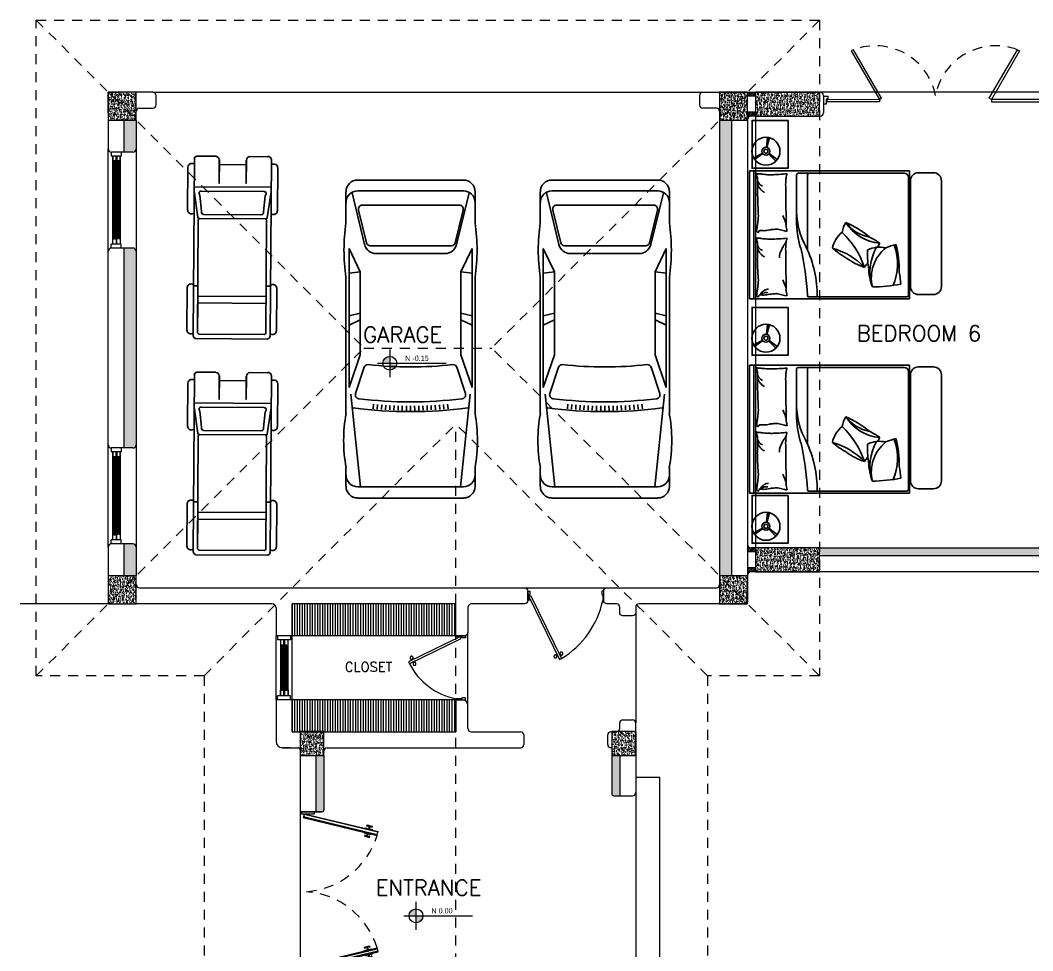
# Model space of a CAD drawing. Header units: metres. Extents: x -232 to 581, y 30 to 789.
# Drawn here: x 89.87 to 102.53, y 459.65 to 471.29 of the extents above; entities that cross this region are included whole.
import ezdxf

# ---------------------------------------------------------------- set-up
doc = ezdxf.new("R2010")
doc.units = ezdxf.units.M
doc.linetypes.add('HIDDEN2', pattern=[0.1875, 0.125, -0.0625])
for name, color, linetype, lineweight in [('02_mobiliario', 250, 'Continuous', 5), ('A-DOOR', 35, 'Continuous', 5), ('A-WALL', 250, 'Continuous', 20), ('baños', 140, 'Continuous', 0), ('closets', 253, 'Continuous', 0), ('Columnas', 7, 'Continuous', 18), ('piscina', 131, 'Continuous', 0), ('PLF 01', 252, 'Continuous', 9), ('textos', 7, 'Continuous', 0)]:
    doc.layers.add(name, color=color, linetype=linetype, lineweight=lineweight)
doc.layers.add('HATCH', color=8, linetype='Continuous')
doc.layers.add('MOBILIARIOS', color=252, linetype='Continuous')
doc.layers.add('PISO', color=7, linetype='Continuous', lineweight=5, true_color=0xe6e6e6)
doc.layers.add('Techos 1', color=7, linetype='HIDDEN2', lineweight=9, true_color=0x42391a)
doc.layers.add('RELLENO SECCION', color=8, linetype='Continuous', lineweight=0, transparency=0.4)
doc.styles.add('ESC100-2mm', font='arial.ttf', dxfattribs={"height": 0.15})
doc.styles.get("Standard").update_dxf_attribs({"font": 'arial.ttf'})
pattern_1 = [(45, (109.595052, -7.243447), (-0.0112253202, 0.0112253202), [])]
pattern_2 = [(50, (109.59505, -7.243447), (0.058299094, -0.005100507), [0.006096, -0.067056]), (355, (109.59505, -7.24345), (-0.011277895, 0.06113819), [0.0048768, -0.053644987]), (100.451445, (109.59991, -7.24387), (0.0470212, 0.05603768), [0.005180803, -0.056988878]), (46.1842, (109.59505, -7.22719), (0.086745293, -0.013453545), [0.009144, -0.100584]), (96.63556, (109.60228, -7.22831), (0.075969323, 0.07917636), [0.00777121, -0.085483395]), (351.18415, (109.59505, -7.22719), (0.07596932, 0.07917636), [0.00731519, -0.080467114]), (21, (109.60318, -7.231255), (0.048516605, -0.032724863), [0.006096, -0.067056]), (326, (109.60318, -7.231255), (0.01977665, 0.05894015), [0.0048768, -0.0536448]), (71.451445, (109.607223, -7.23398), (0.068293254, 0.026215286), [0.005180803, -0.05698878]), (37.5, (109.595052, -7.243447), (0.000988353, 0.0270576124), [0, -0.05299456, 0, -0.0544576, 0, -0.053848]), (7.5, (109.595052, -7.243447), (0.021382292, 0.032057784), [0, -0.03104896, 0, -0.05177536, 0, -0.0205232]), (327.5, (109.576927, -7.243447), (0.0433889905, -0.001833198), [0, -0.02032, 0, -0.0633984, 0, -0.0841248]), (317.5, (109.5688, -7.243447), (0.047401338, 0.008136477), [0, -0.026416, 0, -0.04210304, 0, -0.0597408])]

# ---------------------------------------------------------------- blocks, each defined once
blk = doc.blocks.new('A$C3415d36c')
at = {"layer": 'A-DOOR'}
for p, q in [((0.854, 1.82), (0.846, 1.79)), ((0.865, 1.818), (0.858, 1.787)), ((0.824, 1.696), (0.831, 1.726)), ((0.835, 1.693), (0.843, 1.723)), ((0.824, 0.304), (0.831, 0.274)), ((0.835, 0.307), (0.843, 0.277)), ((0.854, 0.18), (0.846, 0.21)), ((0.865, 0.182), (0.858, 0.213))]:
    blk.add_line(p, q, dxfattribs=at)
for points in [[(0.17, 1.975), (0.17, 2), (0.01, 2), (0.01, 1.975)], [(0.957, 1.713), (0.033, 1.935), (0.031, 1.927), (0.955, 1.704)], [(0.965, 1.745), (0.041, 1.967), (0.033, 1.935), (0.957, 1.713)], [(0.965, 1.745), (0.041, 1.967), (0.043, 1.975), (0.967, 1.753)], [(0.833, 1.817), (0.825, 1.819), (0.829, 1.835), (0.894, 1.819), (0.89, 1.803), (0.882, 1.805), (0.884, 1.813), (0.835, 1.825)], [(0.807, 1.708), (0.799, 1.71), (0.795, 1.694), (0.86, 1.678), (0.864, 1.695), (0.856, 1.696), (0.854, 1.688), (0.805, 1.7)], [(0.957, 0.287), (0.033, 0.065), (0.031, 0.073), (0.955, 0.296)], [(0.965, 0.255), (0.041, 0.033), (0.033, 0.065), (0.957, 0.287)], [(0.965, 0.255), (0.041, 0.033), (0.043, 0.025), (0.967, 0.247)], [(0.807, 0.292), (0.799, 0.29), (0.795, 0.306), (0.86, 0.322), (0.864, 0.305), (0.856, 0.304), (0.854, 0.312), (0.805, 0.3)], [(0.833, 0.183), (0.825, 0.181), (0.829, 0.165), (0.894, 0.181), (0.89, 0.197), (0.882, 0.195), (0.884, 0.187), (0.835, 0.175)], [(0.17, 0.025), (0.17, 0), (0.01, 0), (0.01, 0.025)]]:
    blk.add_lwpolyline(points, close=True, dxfattribs=at)
for points in [[(0.895, 1.778), (0.894, 1.77), (0.807, 1.791), (0.809, 1.799), (0.895, 1.778)], [(0.88, 1.714), (0.882, 1.722), (0.795, 1.743), (0.794, 1.735), (0.88, 1.714)], [(0.88, 0.286), (0.882, 0.278), (0.795, 0.257), (0.794, 0.265), (0.88, 0.286)], [(0.895, 0.222), (0.894, 0.23), (0.807, 0.209), (0.809, 0.201), (0.895, 0.222)]]:
    blk.add_lwpolyline(points, dxfattribs=at)
at = {"layer": 'A-DOOR', "linetype": 'HIDDEN2'}
for centre, start, end in [((-0.004, 2.001), 274.3169, 342.802), ((-0.004, -0.001), 17.198, 85.6831)]:
    blk.add_arc(centre, 1.004, start, end, dxfattribs=at)
blk = doc.blocks.new('A$C95be60c7')
at = {"layer": 'A-DOOR'}
for p, q in [((0.475, 0.743), (0.45, 0.73)), ((0.762, 0.088), (0.45, 0.73)), ((0.47, 0.688), (0.46, 0.683)), ((0.479, 0.671), (0.468, 0.666)), ((0.788, 0.1), (0.475, 0.743)), ((0.496, 0.7), (0.506, 0.705)), ((0.504, 0.683), (0.514, 0.688)), ((0.762, 0.088), (0.788, 0.1))]:
    blk.add_line(p, q, dxfattribs=at)
for points in [[(0, 0.03), (0.025, 0.03), (0.025, 0.075), (0.013, 0.075), (0.013, 0.15), (0, 0.15), (0, 0.03)], [(0.8, 0.03), (0.775, 0.03), (0.775, 0.075), (0.788, 0.075), (0.788, 0.15), (0.8, 0.15), (0.8, 0.03)]]:
    blk.add_lwpolyline(points, dxfattribs=at)
blk.add_arc((0.831, -0.012), 0.834, 117.1874, 168.8099, dxfattribs=at)
for points in [[(0.431, 0.667), (0.431, 0.672), (0.436, 0.681), (0.444, 0.686), (0.455, 0.686), (0.463, 0.681), (0.468, 0.672), (0.468, 0.662), (0.463, 0.654), (0.455, 0.649), (0.444, 0.649), (0.436, 0.654), (0.431, 0.662), (0.431, 0.667)], [(0.506, 0.704), (0.506, 0.709), (0.511, 0.718), (0.52, 0.723), (0.53, 0.723), (0.539, 0.718), (0.544, 0.709), (0.544, 0.699), (0.539, 0.69), (0.53, 0.685), (0.52, 0.685), (0.511, 0.69), (0.506, 0.699), (0.506, 0.704)]]:
    blk.add_open_spline(points, degree=2, dxfattribs=at)
blk = doc.blocks.new('puerta 1.00')
at = {"layer": 'A-DOOR'}
for p, q in [((-0.15, -0.012), (-0.937, -0.395)), ((-0.138, -0.038), (-0.925, -0.42)), ((-0.138, -0.038), (-0.15, -0.012)), ((-0.895, -0.374), (-0.9, -0.364)), ((-0.878, -0.366), (-0.883, -0.356)), ((-0.937, -0.395), (-0.925, -0.42)), ((-0.882, -0.4), (-0.877, -0.41)), ((-0.865, -0.392), (-0.86, -0.402))]:
    blk.add_line(p, q, dxfattribs=at)
for points in [[(-0.08, 0), (-0.08, -0.025), (-0.125, -0.025), (-0.125, -0.012), (-0.2, -0.012), (-0.2, 0), (-0.08, 0)], [(-0.08, -0.95), (-0.08, -0.925), (-0.125, -0.925), (-0.125, -0.937), (-0.2, -0.937), (-0.2, -0.95), (-0.08, -0.95)]]:
    blk.add_lwpolyline(points, dxfattribs=at)
blk.add_arc((0.037, 0.16), 1.123, 211.1336, 257.8343, dxfattribs=at)
for points in [[(-0.898, -0.364), (-0.903, -0.364), (-0.912, -0.359), (-0.917, -0.35), (-0.917, -0.34), (-0.912, -0.332), (-0.903, -0.327), (-0.893, -0.327), (-0.884, -0.332), (-0.879, -0.34), (-0.879, -0.35), (-0.884, -0.359), (-0.893, -0.364), (-0.898, -0.364)], [(-0.862, -0.439), (-0.867, -0.439), (-0.875, -0.434), (-0.88, -0.426), (-0.88, -0.416), (-0.875, -0.407), (-0.867, -0.402), (-0.857, -0.402), (-0.848, -0.407), (-0.843, -0.416), (-0.843, -0.426), (-0.848, -0.434), (-0.857, -0.439), (-0.862, -0.439)]]:
    blk.add_open_spline(points, degree=2, dxfattribs=at)
blk = doc.blocks.new('A$Ca7b09788')
at = {"layer": 'A-DOOR'}
for p, q in [((0, 0.101), (0.06, 0.101)), ((0.035, 0.001), (0, 0.001)), ((0.035, 0.061), (0.035, 0.001)), ((0.06, 0.061), (0.035, 0.061)), ((0.06, 0.061), (0.06, 0.101)), ((2.8, 0.1), (2.74, 0.1)), ((2.74, 0.06), (2.74, 0.1)), ((2.74, 0.06), (2.765, 0.06)), ((2.765, 0.06), (2.765, 0)), ((2.765, 0), (2.8, 0))]:
    blk.add_line(p, q, dxfattribs=at)
for points in [[(0.347, 0.665), (0.7, 0.06), (0.726, 0.076), (0.373, 0.68)], [(2.453, 0.665), (2.1, 0.06), (2.074, 0.076), (2.427, 0.68)], [(0.045, 0.061), (0.7, 0.06), (0.7, 0.03), (0.045, 0.03)], [(2.752, 0.06), (2.1, 0.06), (2.1, 0.03), (2.752, 0.03)]]:
    blk.add_lwpolyline(points, close=True, dxfattribs=at)
at = {"layer": 'A-DOOR', "linetype": 'HIDDEN2'}
for centre, start, end in [((0.645, -0.04), 11.1544, 110.647), ((2.155, -0.04), 69.353, 168.8456)]:
    blk.add_arc(centre, 0.77, start, end, dxfattribs=at)
blk = doc.blocks.new('carro1')
at = {"layer": 'MOBILIARIOS'}
for p, q in [((-0.32, 1.577), (-0.709, 1.577)), ((-0.32, 1.577), (-0.709, 1.577)), ((0, 1.539), (0.294, 1.4)), ((1.742, 1.539), (0, 1.539)), ((1.742, 1.539), (0, 1.539)), ((0, 1.539), (0.294, 1.4)), ((0.309, 1.539), (0.294, 1.4)), ((0.309, 1.539), (0.294, 1.4)), ((2.066, 1.577), (0.359, 1.577)), ((2.066, 1.577), (0.359, 1.577)), ((0.845, 1.539), (0.81, 1.4)), ((0.845, 1.539), (0.81, 1.4)), ((0.959, 1.539), (0.893, 1.4)), ((0.959, 1.539), (0.893, 1.4)), ((1.33, 1.4), (1.742, 1.539)), ((1.33, 1.4), (1.742, 1.539)), ((2.976, 1.577), (2.741, 1.577)), ((2.976, 1.577), (2.741, 1.577)), ((-0.855, 1.431), (-0.855, 0.109)), ((-0.855, 1.431), (-0.855, 0.109)), ((-0.72, 1.431), (-0.72, 0.109)), ((-0.72, 1.431), (-0.72, 0.109)), ((-0.047, 1.344), (-0.695, 1.502)), ((-0.047, 1.344), (-0.695, 1.502)), ((-0.07, 1.329), (-0.48, 1.429)), ((-0.07, 1.329), (-0.48, 1.429)), ((0.294, 1.4), (1.33, 1.4)), ((0.294, 1.4), (1.33, 1.4)), ((1.487, 1.35), (1.817, 1.457)), ((1.487, 1.35), (1.817, 1.457)), ((1.822, 1.516), (2.983, 1.397)), ((1.822, 1.516), (2.983, 1.397)), ((2.983, 1.431), (2.983, 0.109)), ((2.983, 1.431), (2.983, 0.109)), ((3.123, 1.431), (3.123, 0.109)), ((3.123, 1.431), (3.123, 0.109)), ((-0.541, 0.165), (-0.541, 1.382)), ((-0.541, 0.165), (-0.541, 1.382)), ((-0.033, 0.265), (-0.033, 1.282)), ((-0.033, 0.265), (-0.033, 1.282)), ((0.065, 1.202), (0.065, 0.337)), ((0.065, 1.202), (0.065, 0.337)), ((2.007, 1.239), (1.95, 1.234)), ((2.007, 1.239), (1.95, 1.234)), ((2.011, 1.187), (1.954, 1.182)), ((2.011, 1.187), (1.954, 1.182)), ((2.015, 1.135), (1.958, 1.131)), ((2.015, 1.135), (1.958, 1.131)), ((2.018, 1.083), (1.961, 1.079)), ((2.018, 1.083), (1.961, 1.079)), ((2.021, 1.03), (1.964, 1.028)), ((2.021, 1.03), (1.964, 1.028)), ((2.023, 0.978), (1.966, 0.976)), ((2.023, 0.978), (1.966, 0.976)), ((2.025, 0.926), (1.968, 0.925)), ((2.025, 0.926), (1.968, 0.925)), ((2.026, 0.874), (1.969, 0.873)), ((2.026, 0.874), (1.969, 0.873)), ((2.027, 0.822), (1.97, 0.821)), ((2.027, 0.822), (1.97, 0.821)), ((2.027, 0.77), (1.97, 0.77)), ((2.027, 0.77), (1.97, 0.77)), ((2.026, 0.665), (1.969, 0.667)), ((2.026, 0.665), (1.969, 0.667)), ((2.027, 0.718), (1.97, 0.718)), ((2.027, 0.718), (1.97, 0.718)), ((2.021, 0.509), (1.964, 0.512)), ((2.021, 0.509), (1.964, 0.512)), ((2.023, 0.561), (1.966, 0.563)), ((2.023, 0.561), (1.966, 0.563)), ((2.025, 0.613), (1.968, 0.615)), ((2.025, 0.613), (1.968, 0.615)), ((2.015, 0.405), (1.958, 0.409)), ((2.015, 0.405), (1.958, 0.409)), ((2.018, 0.457), (1.961, 0.46)), ((2.018, 0.457), (1.961, 0.46)), ((2.007, 0.301), (1.95, 0.306)), ((2.007, 0.301), (1.95, 0.306)), ((2.011, 0.353), (1.954, 0.357)), ((2.011, 0.353), (1.954, 0.357)), ((-0.047, 0.195), (-0.695, 0.038)), ((-0.047, 0.195), (-0.695, 0.038)), ((-0.07, 0.218), (-0.48, 0.118)), ((-0.07, 0.218), (-0.48, 0.118)), ((0, 0), (0.294, 0.139)), ((0, 0), (0.294, 0.139)), ((0.309, 0), (0.294, 0.139)), ((0.294, 0.139), (1.33, 0.139)), ((0.309, 0), (0.294, 0.139)), ((0.294, 0.139), (1.33, 0.139)), ((0.845, 0), (0.81, 0.139)), ((0.845, 0), (0.81, 0.139)), ((0.959, 0), (0.893, 0.139)), ((0.959, 0), (0.893, 0.139)), ((1.33, 0.139), (1.742, 0)), ((1.33, 0.139), (1.742, 0)), ((1.487, 0.189), (1.817, 0.082)), ((1.487, 0.189), (1.817, 0.082)), ((1.822, 0.024), (2.983, 0.143)), ((1.822, 0.024), (2.983, 0.143)), ((1.742, 0), (0, 0)), ((1.742, 0), (0, 0)), ((-0.32, -0.038), (-0.709, -0.038)), ((-0.32, -0.038), (-0.709, -0.038)), ((2.066, -0.038), (0.359, -0.038)), ((2.066, -0.038), (0.359, -0.038)), ((2.976, -0.038), (2.741, -0.038)), ((2.976, -0.038), (2.741, -0.038))]:
    blk.add_line(p, q, dxfattribs=at)
for centre, radius, start, end in [((-0.709, 1.431), 0.146, 89.9174, 180.0824), ((-0.709, 1.431), 0.146, 89.9174, 180.0824), ((-0.574, 1.431), 0.146, 90.0172, 179.9829), ((-0.574, 1.431), 0.146, 90.0172, 179.9829), ((0.02, -0.727), 2.329, 81.6216, 98.3784), ((0.02, -0.727), 2.329, 81.6216, 98.3784), ((2.403, -0.29), 1.897, 79.7616, 100.2384), ((2.403, -0.29), 1.897, 79.7616, 100.2384), ((2.836, 1.431), 0.146, 0.0171, 89.9829), ((2.836, 1.431), 0.146, 0.0171, 89.9829), ((2.976, 1.431), 0.146, 0.0171, 89.9829), ((2.976, 1.431), 0.146, 0.0171, 89.9829), ((-0.492, 1.381), 0.0488, 76.3661, 179.9108), ((-0.492, 1.381), 0.0488, 76.3661, 179.9108), ((1.832, 1.411), 0.0487, 6.8356, 108.1699), ((1.832, 1.411), 0.0487, 6.8356, 108.1699), ((-3.411, 0.77), 5.331, 353.0262, 6.9738), ((-3.411, 0.77), 5.331, 353.0262, 6.9738), ((-3.35, 0.77), 5.392, 352.3671, 7.6329), ((-3.35, 0.77), 5.392, 352.3671, 7.6329), ((-0.082, 1.282), 0.0488, 359.911, 76.2607), ((-0.082, 1.282), 0.0488, 359.911, 76.2607), ((-0.082, 1.202), 0.146, 0.0444, 76.3177), ((-0.082, 1.202), 0.146, 0.0444, 76.3177), ((1.502, 1.304), 0.049, 108.1055, 185.9744), ((1.502, 1.304), 0.049, 108.1055, 185.9744), ((-3.379, 0.77), 4.862, 353.7528, 6.2472), ((-3.379, 0.77), 4.862, 353.7528, 6.2472), ((-0.082, 0.265), 0.0488, 283.7393, 0.0891), ((-0.082, 0.265), 0.0488, 283.7393, 0.0891), ((-0.082, 0.338), 0.146, 283.6822, 359.9556), ((-0.082, 0.338), 0.146, 283.6822, 359.9556), ((-0.492, 0.166), 0.0488, 180.0891, 283.6339), ((-0.492, 0.166), 0.0488, 180.0891, 283.6339), ((1.502, 0.236), 0.049, 174.0256, 251.8945), ((1.502, 0.236), 0.049, 174.0256, 251.8945), ((-0.709, 0.109), 0.146, 179.9176, 270.0825), ((-0.709, 0.109), 0.146, 179.9176, 270.0825), ((-0.574, 0.109), 0.146, 180.0171, 269.9828), ((-0.574, 0.109), 0.146, 180.0171, 269.9828), ((1.832, 0.128), 0.0487, 251.8301, 353.1644), ((1.832, 0.128), 0.0487, 251.8301, 353.1644), ((2.836, 0.109), 0.146, 270.0171, 359.9829), ((2.836, 0.109), 0.146, 270.0171, 359.9829), ((2.976, 0.109), 0.146, 270.0171, 359.9829), ((2.976, 0.109), 0.146, 270.0171, 359.9829), ((0.02, 2.266), 2.329, 261.6216, 278.3784), ((0.02, 2.266), 2.329, 261.6216, 278.3784), ((2.403, 1.83), 1.897, 259.7616, 280.2384), ((2.403, 1.83), 1.897, 259.7616, 280.2384)]:
    blk.add_arc(centre, radius, start, end, dxfattribs=at)
blk = doc.blocks.new('carritogolf')
at = {"layer": 'MOBILIARIOS', "linetype": 'Continuous'}
for p, q in [((-0.046, -0.434), (-0.061, 1.777)), ((0.871, 1.822), (-0.03, 1.816)), ((0.918, -0.427), (0.902, 1.784)), ((-0.136, 1.177), (-0.14, 1.71)), ((0.003, 0.33), (-0.007, 1.737)), ((-0.004, 1.37), (-0.007, 1.737)), ((0.829, 1.763), (0.013, 1.758)), ((0.858, 0.336), (0.848, 1.743)), ((0.986, 1.185), (0.982, 1.718)), ((0.851, 1.376), (-0.004, 1.37)), ((0.851, 1.289), (-0.003, 1.283)), ((-0.057, 1.155), (-0.003, 1.155)), ((0.907, 1.161), (0.852, 1.161)), ((-0.049, -0.029), (-0.002, 0.297)), ((0.839, 0.318), (0.001, 0.312)), ((0.792, 0.267), (0.07, 0.262)), ((0.915, -0.022), (0.864, 0.303)), ((-0.127, -0.33), (-0.131, 0.206)), ((0.024, 0.023), (0.042, 0.223)), ((0.842, 0.029), (0.821, 0.228)), ((0.998, -0.322), (0.994, 0.214)), ((0.915, -0.077), (-0.048, -0.084)), ((0.827, -0.023), (0.039, -0.028)), ((-0.092, -0.374), (-0.046, -0.374)), ((0.604, -0.36), (0.265, -0.363)), ((0.963, -0.367), (0.917, -0.367)), ((0.003, -0.466), (0.222, -0.465)), ((0.87, -0.46), (0.65, -0.462))]:
    blk.add_line(p, q, dxfattribs=at)
for points in [[(0.263, -0.126), (0.265, -0.126), (0.267, -0.421), (0.265, -0.421)], [(0.604, -0.123), (0.602, -0.123), (0.604, -0.418), (0.607, -0.418)]]:
    blk.add_lwpolyline(points, close=True, dxfattribs=at)
for centre, radius, start, end in [((-0.018, 1.774), 0.043, 106.0127, 176.0096), ((0.86, 1.78), 0.043, 4.7876, 74.7846), ((-0.09, 1.706), 0.0499, 54.1309, 175.531), ((0.017, 1.735), 0.0235, 99.8611, 186.9371), ((0.825, 1.74), 0.0235, 353.8601, 80.9361), ((0.932, 1.713), 0.0499, 5.2663, 126.6663), ((-0.087, 1.182), 0.0499, 185.2663, 306.6663), ((0.936, 1.189), 0.0499, 234.1309, 355.531), ((0.017, 0.301), 0.0192, 114.7535, 190.8884), ((0.023, 0.332), 0.0196, 175.362, 272.1148), ((0.072, 0.231), 0.0313, 86.5993, 194.6322), ((0.79, 0.236), 0.0313, 346.165, 94.1979), ((0.839, 0.337), 0.0196, 268.6824, 5.4352), ((0.845, 0.306), 0.0192, 349.9088, 66.0437), ((-0.076, -0.326), 0.0513, 185.1681, 251.744), ((0.947, -0.319), 0.0513, 289.0533, 355.6292), ((-0.009, -0.43), 0.0375, 175.2556, 287.6939), ((0.217, -0.417), 0.0479, 276.1421, 355.6637), ((0.654, -0.414), 0.0479, 185.1335, 264.6552), ((0.88, -0.424), 0.0375, 253.1033, 5.5416)]:
    blk.add_arc(centre, radius, start, end, dxfattribs=at)
for points in [[(-0.131, 0.206), (-0.129, 0.22), (-0.125, 0.242), (-0.091, 0.255), (-0.079, 0.26), (-0.053, 0.248), (-0.051, 0.247)], [(0.994, 0.214), (0.991, 0.228), (0.987, 0.25), (0.954, 0.262), (0.941, 0.268), (0.915, 0.255), (0.913, 0.253)]]:
    blk.add_open_spline(points, degree=3, knots=[0, 0, 0, 0, 0.0431757, 0.0672409, 0.1048601, 0.1145034, 0.1145034, 0.1145034, 0.1145034], dxfattribs=at)
for points in [[(0.024, 0.023), (0.017, 0.011), (0.021, -0.024), (0.039, -0.028)], [(0.842, 0.029), (0.848, 0.017), (0.845, -0.019), (0.827, -0.023)]]:
    blk.add_spline(points, degree=3, dxfattribs=at)
blk = doc.blocks.new('A$Ca0281d7f')
at = {"layer": 'MOBILIARIOS'}
for p, q in [((0.401, 1.6), (0.401, 0)), ((2.401, 1.6), (0.401, 1.6)), ((0.413, 0.046), (0.413, 1.522)), ((0.463, 1.572), (1.792, 1.572)), ((1.676, 0.611), (1.676, 1.552)), ((1.812, 0.98), (1.812, 1.552)), ((2.348, 0), (2.348, 1.6)), ((2.401, 0), (2.401, 1.6)), ((1.932, 0.843), (1.962, 0.85)), ((1.962, 0.85), (2.045, 0.871)), ((0.401, 0), (2.401, 0)), ((1.658, 0.026), (0.433, 0.026)), ((1.932, 0.037), (1.962, 0.044)), ((1.962, 0.044), (2.045, 0.065))]:
    blk.add_line(p, q, dxfattribs=at)
blk.add_lwpolyline([(0.1, 1.579), (0.288, 1.579, -0.414214), (0.388, 1.479), (0.388, 0.154, -0.414214), (0.288, 0.054), (0.1, 0.054, -0.414214), (0, 0.154), (0, 1.479, -0.414214)], format="xyb", close=True, dxfattribs=at)
for centre, radius, start, end in [((0.463, 1.522), 0.05, 90, 180), ((1.656, 1.552), 0.02, 0, 90), ((1.792, 1.552), 0.02, 0, 90), ((1.931, 1.564), 0.00132, 286.6978, 7.1204), ((1.847, 1.538), 0.0875, 7.1204, 16.2212), ((1.936, 1.583), 0.0193, 260.0016, 286.6978), ((1.866, 1.514), 0.0767, 16.2212, 27.2841), ((1.984, 1.546), 0.0453, 192.869, 207.2841), ((1.921, 1.244), 0.321, 80.0016, 86.4951), ((2.089, 1.534), 0.146, 183.574, 192.869), ((1.251, -12.056), 13.636, 86.4951, 86.945), ((2.045, 0.19), 1.365, 86.945, 88.3669), ((2.158, 0.875), 0.679, 88.3669, 93.3687), ((2.299, 0.649), 0.913, 93.3687, 97.6809), ((2.287, 1.367), 0.198, 97.6809, 102.1095), ((2.226, 1.807), 0.246, 278.1335, 282.1095), ((2.289, 1.597), 0.0328, 248.579, 278.1335), ((2.3, 1.55), 0.0156, 68.579, 111.9904), ((1.483, 1.55), 0.821, 354.7408, 358.0921), ((2.257, 1.55), 0.0539, 329.3487, 354.7408), ((2.31, 1.565), 0.00428, 111.9904, 191.8931), ((2.309, 1.571), 0.00232, 250.436, 11.8931), ((2.314, 1.573), 0.00342, 201.7883, 250.436), ((2.34, 1.548), 0.0289, 149.3487, 184.3025), ((2.338, 1.572), 0.0251, 184.3025, 201.7883), ((3.111, 1.507), 1.164, 180.2865, 183.574), ((7.667, 1.338), 5.719, 179.0296, 180.2865), ((2.297, 1.33), 0.0992, 108.4397, 126.1766), ((2.345, 1.366), 0.0992, 126.1766, 143.9136), ((2.35, 1.358), 0.0768, 141.6114, 152.7604), ((2.382, 1.419), 0.0992, 143.9136, 164.0648), ((2.508, 1.323), 0.234, 152.7604, 159.1397), ((0.807, 1.46), 1.494, 358.0921, 0.5757), ((1.43, 1.337), 0.873, 0.5757, 4.8018), ((2.401, 1.484), 0.0992, 164.0648, 184.2159), ((15.928, 0.997), 13.983, 178.7205, 179.5243), ((2.307, 1.157), 0.2, 113.0028, 118.3168), ((2.26, 1.303), 0.0493, 118.3168, 129.0349), ((2.399, 1.191), 0.225, 129.0349, 136.1885), ((2.564, 1.122), 0.392, 136.1885, 141.6114), ((1.775, 1.345), 0.529, 349.8101, 353.9133), ((2.454, 1.282), 0.152, 169.8101, 177.4614), ((2.592, 1.333), 0.29, 177.4614, 184.8018), ((-1.477, 1.251), 3.773, 356.7919, 0.0008), ((0.828, 1.119), 0.985, 331.4328, 358.1261), ((0.54, 1.138), 1.405, 355.3824, 357.2509), ((1.714, 0.979), 0.23, 357.2509, 11.5586), ((3.158, 1.015), 1.216, 175.3824, 177.3904), ((1.289, 1.295), 0.739, 336.5156, 338.3423), ((1.307, 1.338), 0.739, 334.6889, 336.5156), ((1.613, 0.95), 0.683, 0, 7.5469), ((0.719, 1.259), 0.566, 275.3391, 327.6895), ((1.653, -0.116), 1.165, 113.0642, 130.3209), ((0.809, 1.252), 0.488, 280.6986, 322.6864), ((0.709, 0.707), 0.548, 13.2034, 27.0362), ((0.742, 0.967), 1.071, 342.1966, 0.7418), ((1.715, 0.938), 0.23, 342.6136, 350.5159), ((2.06, 0.886), 0.12, 162.6136, 173.5659), ((2.089, 0.951), 0.146, 173.5659, 191.5586), ((1.25, 1.192), 0.739, 340.572, 342.8018), ((1.269, 1.246), 0.739, 338.3423, 340.572), ((2.063, 0.885), 0.242, 7.5469, 15.744), ((2.605, 0.961), 0.305, 188.4372, 195.744), ((1.213, 0.109), 0.734, 115.259, 126.9351), ((1.987, 0.051), 1.08, 133.6306, 161.4288), ((1.015, 0.557), 0.358, 12.4782, 50.4625), ((1.664, 0.888), 0.271, 350.5159, 355.9171), ((1.931, 0.843), 0.000917, 355.9171, 104.0449), ((2.048, 0.938), 0.0677, 267.3351, 284.0452), ((2.156, 1.525), 0.659, 261.9949, 267.3351), ((2.193, 1.177), 0.317, 257.8016, 261.9949), ((2, -0.006), 0.882, 77.8016, 80.3156), ((2.186, 0.652), 0.204, 80.3156, 90), ((2.274, 0.364), 0.492, 90, 96.2324), ((2.226, 1.001), 0.246, 278.1335, 282.1095), ((2.258, 0.825), 0.0342, 4.4002, 63.4195), ((2.289, 0.791), 0.0328, 248.579, 278.1335), ((2.305, 0.825), 0.0131, 63.4195, 168.7276), ((2.31, 0.759), 0.00428, 111.9904, 191.8931), ((2.309, 0.765), 0.00232, 250.436, 11.8931), ((2.472, 0.878), 0.161, 180, 188.4372), ((2.402, 0.837), 0.0904, 168.7276, 180), ((2.314, 0.767), 0.00342, 201.7883, 250.436), ((2.338, 0.766), 0.0251, 184.3025, 201.7883), ((1.692, 0.373), 1.165, 164.6278, 181.8845), ((1.239, 0.439), 0.689, 160.2936, 203.6414), ((0.46, 0.144), 0.548, 64.767, 78.5998), ((0.769, 0.29), 0.358, 64.0418, 102.0262), ((0.4, 0.264), 0.477, 346.1849, 52.0017), ((2.713, 1.725), 2.198, 207.9248, 209.3793), ((0.286, 0.34), 0.608, 341.81, 30.1351), ((1.594, -0.205), 0.87, 105.336, 136.4193), ((0.715, 1.379), 0.988, 298.4971, 311.0566), ((2.945, 0.044), 1.39, 154.2427, 180.7342), ((4.77, -0.088), 3.096, 166.4201, 177.6238), ((1.931, 0.758), 0.00132, 286.6978, 7.1204), ((1.847, 0.732), 0.0875, 7.1204, 16.2212), ((1.936, 0.777), 0.0193, 260.0016, 286.6978), ((1.866, 0.708), 0.0767, 16.2212, 27.2841), ((1.984, 0.74), 0.0453, 192.869, 207.2841), ((1.921, 0.438), 0.321, 80.0016, 86.4951), ((2.089, 0.728), 0.146, 183.574, 192.869), ((2.562, 1.097), 0.729, 212.135, 215.8263), ((3.111, 0.701), 1.164, 180.2865, 183.574), ((2.251, 0.81), 0.313, 206.4985, 212.135), ((1.251, -12.862), 13.636, 86.4951, 86.945), ((3.292, 1.234), 1.432, 204.3265, 206.4985), ((2.045, -0.616), 1.365, 86.945, 88.3669), ((2.158, 0.069), 0.679, 88.3669, 93.3687), ((2.299, -0.157), 0.913, 93.3687, 97.6809), ((2.287, 0.561), 0.198, 97.6809, 102.1095), ((2.345, 0.56), 0.0992, 126.1766, 143.9136), ((2.382, 0.613), 0.0992, 143.9136, 164.0648), ((2.3, 0.744), 0.0156, 68.579, 111.9904), ((0.807, 0.654), 1.494, 358.0921, 0.5757), ((1.483, 0.744), 0.821, 354.7408, 358.0921), ((2.401, 0.678), 0.0992, 164.0648, 184.2159), ((2.257, 0.744), 0.0539, 329.3487, 354.7408), ((2.34, 0.742), 0.0289, 149.3487, 184.3025), ((-0.062, 0.567), 0.988, 350.0607, 2.6202), ((0.716, 1.142), 0.787, 288.3527, 306.6851), ((7.667, 0.532), 5.719, 179.0296, 180.2865), ((2.484, 0.774), 0.507, 200.6743, 204.3265), ((2.08, 0.569), 0.058, 184.0828, 200.6743), ((2.297, 0.532), 0.272, 176.4448, 184.0828), ((2.307, 0.351), 0.2, 113.0028, 118.3168), ((2.26, 0.497), 0.0493, 118.3168, 129.0349), ((2.399, 0.384), 0.225, 129.0349, 136.1885), ((2.297, 0.524), 0.0992, 108.4397, 126.1766), ((2.564, 0.316), 0.392, 136.1885, 141.6114), ((2.35, 0.552), 0.0768, 141.6114, 152.7604), ((2.508, 0.517), 0.234, 152.7604, 159.1397), ((1.43, 0.531), 0.873, 0.5757, 4.8018), ((2.592, 0.527), 0.29, 177.4614, 184.8018), ((0.124, 0.42), 0.787, 339.9163, 358.2487), ((2.713, 1.725), 2.198, 215.2966, 217.2418), ((15.928, 0.191), 13.983, 178.7205, 179.5243), ((1.775, 0.439), 0.529, 349.8101, 353.9133), ((7.623, 0.343), 5.322, 178.2786, 179.5731), ((1.242, 0.167), 0.734, 166.8226, 178.4988), ((0.54, 0.332), 1.405, 355.3824, 357.2509), ((3.158, 0.209), 1.216, 175.3824, 177.3904), ((1.247, 0.345), 1.049, 353.9133, 0), ((0.91, 2.347), 2.198, 259.4884, 268.8054), ((1.714, 0.173), 0.23, 357.2509, 11.5586), ((2.089, 0.145), 0.146, 173.5659, 191.5586), ((1.25, 0.386), 0.739, 340.572, 342.8018), ((1.269, 0.44), 0.739, 338.3423, 340.572), ((1.289, 0.489), 0.739, 336.5156, 338.3423), ((1.307, 0.532), 0.739, 334.6889, 336.5156), ((1.613, 0.144), 0.683, 0, 7.5469), ((2.063, 0.078), 0.242, 7.5469, 15.744), ((0.433, 0.046), 0.02, 180, 270), ((1.658, 0.046), 0.02, 270, 345.3738), ((1.664, 0.082), 0.271, 350.5159, 355.9171), ((1.931, 0.037), 0.000917, 355.9171, 104.0449), ((1.715, 0.132), 0.23, 342.6136, 350.5159), ((2.06, 0.08), 0.12, 162.6136, 173.5659), ((2.048, 0.132), 0.0677, 267.3351, 284.0452), ((2.156, 0.719), 0.659, 261.9949, 267.3351), ((2.193, 0.371), 0.317, 257.8016, 261.9949), ((2, -0.812), 0.882, 77.8016, 80.3156), ((2.203, 0.259), 0.14, 253.485, 264.3689), ((2.172, 0.169), 0.0915, 270, 284.6851), ((2.186, -0.154), 0.204, 80.3156, 90), ((2.253, 0.244), 0.14, 242.6012, 253.485), ((2.214, 0.134), 0.0562, 251.2201, 270), ((2.313, 0.209), 0.14, 224.9024, 242.6012), ((2.29, 0.269), 0.206, 248.1851, 251.2201), ((2.274, -0.442), 0.492, 90, 96.2324), ((2.289, 0.211), 0.151, 244.6449, 248.1851), ((2.267, 0.11), 0.0526, 228.5571, 244.6449), ((2.317, 0.115), 0.0899, 216.2641, 228.5571), ((2.373, 0.148), 0.14, 207.2036, 224.9024), ((2.258, 0.019), 0.0342, 4.4002, 63.4195), ((2.305, 0.019), 0.0131, 63.4195, 168.7276), ((2.605, 0.155), 0.305, 188.4372, 195.744), ((2.472, 0.072), 0.161, 180, 188.4372), ((2.402, 0.031), 0.0904, 168.7276, 180)]:
    blk.add_arc(centre, radius, start, end, dxfattribs=at)
blk = doc.blocks.new('A$C8346a57b')
at = {"layer": 'MOBILIARIOS'}
for p, q in [((0.264, 0.26), (0.234, 0.382)), ((0.27, 0.262), (0.255, 0.386)), ((0.236, 0.183), (0.134, 0.11)), ((0.241, 0.177), (0.153, 0.088)), ((0.317, 0.183), (0.419, 0.11)), ((0.32, 0.187), (0.428, 0.125))]:
    blk.add_line(p, q, dxfattribs=at)
blk.add_lwpolyline([(0, 0.598), (0.45, 0.598), (0.45, 0), (0, 0)], close=True, dxfattribs=at)
for radius in [0.175, 0.05, 0.025]:
    blk.add_circle((0.276, 0.212), radius, dxfattribs=at)
blk = doc.blocks.new('20.03.2026 LN 09 PRIMER NIVEL ARQ')
at = {"layer": 'closets', "transparency": 33554687}
h = blk.add_hatch(dxfattribs=at)
h.set_pattern_fill('LINE', color=1, scale=0.01, angle=90)
h.set_pattern_definition([(90, (-118.43962, 129.7661), (-0.03175, 2e-18), [])])
h.paths.add_polyline_path([(-10.536, -49.293), (-8.486, -49.293), (-8.486, -48.893), (-10.536, -48.893)])
h = blk.add_hatch(dxfattribs=at)
h.set_pattern_fill('LINE', color=1, scale=0.01, angle=90)
h.set_pattern_definition([(90, (-118.43962, 130.966062), (-0.03175, 2e-18), [])])
h.paths.add_polyline_path([(-10.536, -50.493), (-8.486, -50.493), (-8.486, -50.093), (-10.536, -50.093)])
at = {"layer": 'HATCH'}
h = blk.add_hatch(dxfattribs=at)
h.set_pattern_fill('AR-CONC', color=1, scale=0.00032)
h.set_pattern_definition(pattern_2)
h.paths.add_polyline_path([(-12.836, -42.843), (-12.486, -42.843), (-12.486, -42.493), (-12.836, -42.493)])
h = blk.add_hatch(dxfattribs=at)
h.set_pattern_fill('AR-CONC', color=1, scale=0.00032)
h.set_pattern_definition(pattern_2)
h.paths.add_polyline_path([(-5.186, -42.843), (-4.836, -42.843), (-4.836, -42.493), (-5.186, -42.493)])
h = blk.add_hatch(dxfattribs=at)
h.set_pattern_fill('AR-CONC', color=1, scale=0.00032)
h.set_pattern_definition(pattern_2)
h.paths.add_polyline_path([(-4.736, -42.493), (-4.736, -42.793), (-3.936, -42.793), (-3.936, -42.493)])
h = blk.add_hatch(dxfattribs=at)
h.set_pattern_fill('AR-CONC', color=1, scale=0.00032)
h.set_pattern_definition(pattern_2)
h.paths.add_polyline_path([(-4.736, -48.193), (-4.736, -48.493), (-3.936, -48.493), (-3.936, -48.193)])
h = blk.add_hatch(dxfattribs=at)
h.set_pattern_fill('AR-CONC', color=1, scale=0.00032)
h.set_pattern_definition(pattern_2)
h.paths.add_polyline_path([(-12.836, -48.893), (-12.486, -48.893), (-12.486, -48.543), (-12.836, -48.543)])
h = blk.add_hatch(dxfattribs=at)
h.set_pattern_fill('AR-CONC', color=1, scale=0.00032)
h.set_pattern_definition(pattern_2)
h.paths.add_polyline_path([(-5.186, -48.893), (-4.836, -48.893), (-4.836, -48.543), (-5.186, -48.543)])
h = blk.add_hatch(dxfattribs=at)
h.set_pattern_fill('AR-CONC', color=1, scale=0.00032)
h.set_pattern_definition(pattern_2)
h.paths.add_polyline_path([(-10.436, -50.788), (-10.136, -50.788), (-10.136, -50.488), (-10.436, -50.488)])
h = blk.add_hatch(dxfattribs=at)
h.set_pattern_fill('AR-CONC', color=1, scale=0.00032)
h.set_pattern_definition(pattern_2)
h.paths.add_polyline_path([(-6.536, -50.788), (-6.236, -50.788), (-6.236, -50.488), (-6.536, -50.488)])
at = {"layer": 'PLF 01'}
h = blk.add_hatch(dxfattribs=at)
h.set_pattern_fill('LINE', color=1, scale=0.005, angle=45)
h.set_pattern_definition(pattern_1)
h.paths.add_polyline_path([(-4.836, -42.493), (-4.836, -42.543), (-4.736, -42.543), (-4.736, -42.493)])
h = blk.add_hatch(dxfattribs=at)
h.set_pattern_fill('LINE', color=1, scale=0.005, angle=45)
h.set_pattern_definition(pattern_1)
edge = h.paths.add_edge_path()
edge.add_line((-4.736, -42.743), (-4.836, -42.743))
edge.add_line((-4.836, -42.743), (-4.836, -42.733))
edge.add_line((-4.836, -42.733), (-4.836, -42.833))
edge.add_arc((-4.796, -42.833), 0.04, 90, 180, ccw=False)
edge.add_line((-4.796, -42.793), (-4.736, -42.793))
edge.add_line((-4.736, -42.793), (-4.736, -42.743))
h = blk.add_hatch(dxfattribs=at)
h.set_pattern_fill('LINE', color=1, scale=0.005, angle=45)
h.set_pattern_definition(pattern_1)
edge = h.paths.add_edge_path()
edge.add_line((-4.736, -48.243), (-4.836, -48.243))
edge.add_line((-4.836, -48.243), (-4.836, -48.253))
edge.add_line((-4.836, -48.253), (-4.836, -48.153))
edge.add_arc((-4.796, -48.153), 0.04, 180, 270)
edge.add_line((-4.796, -48.193), (-4.736, -48.193))
edge.add_line((-4.736, -48.193), (-4.736, -48.243))
h = blk.add_hatch(dxfattribs=at)
h.set_pattern_fill('LINE', color=1, scale=0.005, angle=45)
h.set_pattern_definition(pattern_1)
h.paths.add_polyline_path([(-4.736, -48.443), (-4.836, -48.443), (-4.836, -48.533, -0.414214), (-4.796, -48.493), (-4.736, -48.493)])
at = {"layer": 'RELLENO SECCION'}
h = blk.add_hatch(color=1, dxfattribs=at)
h.dxf.hatch_style = 1
h.paths.add_polyline_path([(-12.486, -42.843), (-12.636, -42.843), (-12.636, -43.243), (-12.526, -43.243, 0.414214), (-12.486, -43.203)])
h.paths.add_polyline_path([(-12.486, -44.483, 0.414214), (-12.526, -44.443), (-12.636, -44.443), (-12.636, -46.943), (-12.526, -46.943, 0.414214), (-12.486, -46.903)])
h.paths.add_polyline_path([(-12.636, -48.543), (-12.486, -48.543), (-12.486, -48.183, 0.414214), (-12.526, -48.143), (-12.636, -48.143)])
h = blk.add_hatch(color=1, dxfattribs=at)
h.dxf.hatch_style = 1
h.paths.add_polyline_path([(-5.186, -48.543), (-5.036, -48.543), (-5.036, -42.843), (-5.186, -42.843)])
h = blk.add_hatch(color=1, dxfattribs=at)
h.dxf.hatch_style = 1
h.paths.add_polyline_path([(-2.804, -48.293), (-0.635, -48.293), (-0.635, -48.243), (-0.636, -48.153, -0.41843), (-0.676, -48.193), (-3.936, -48.193), (-3.936, -48.293)])
h = blk.add_hatch(color=1, dxfattribs=at)
h.dxf.hatch_style = 1
edge = h.paths.add_edge_path()
edge.add_line((-10.162, -50.788), (-10.136, -50.788))
edge.add_line((-10.136, -50.788), (-10.236, -50.788))
edge.add_line((-10.236, -50.788), (-10.236, -51.493))
edge.add_line((-10.236, -51.493), (-10.161, -51.493))
edge.add_arc((-10.161, -51.468), 0.025, 270, 360)
edge.add_line((-10.136, -51.468), (-10.136, -50.828))
edge.add_line((-10.136, -50.828), (-10.136, -50.803))
edge.add_line((-10.136, -50.803), (-10.136, -50.788))
edge.add_line((-10.136, -50.788), (-10.162, -50.788))
h = blk.add_hatch(color=1, dxfattribs=at)
h.dxf.hatch_style = 1
edge = h.paths.add_edge_path()
edge.add_line((-6.586, -50.693), (-6.536, -50.788))
edge.add_line((-6.536, -50.788), (-6.436, -50.788))
edge.add_line((-6.436, -50.788), (-6.436, -51.293))
edge.add_line((-6.436, -51.293), (-6.511, -51.293))
edge.add_arc((-6.511, -51.268), 0.025, 180, 270, ccw=False)
edge.add_line((-6.536, -51.268), (-6.536, -50.828))
edge.add_line((-6.536, -50.828), (-6.536, -50.8))
edge.add_line((-6.536, -50.8), (-6.536, -50.788))
edge.add_line((-6.536, -50.788), (-6.586, -50.693))
at = {"layer": 'textos', "transparency": 33554534}
h = blk.add_hatch(color=1, dxfattribs=at)
h.dxf.hatch_style = 1
h.paths.add_polyline_path([(-9.313, -45.798, 0.414214), (-9.399, -45.884), (-9.313, -45.884)])
h.paths.add_polyline_path([(-9.226, -45.884), (-9.313, -45.884), (-9.313, -45.971, 0.414214)])
h = blk.add_hatch(color=1, dxfattribs=at)
h.dxf.hatch_style = 1
h.paths.add_polyline_path([(-8.985, -52.709, 0.414214), (-9.071, -52.795), (-8.985, -52.795)])
h.paths.add_polyline_path([(-8.898, -52.795), (-8.985, -52.795), (-8.985, -52.882, 0.414214)])
at = {"layer": 'A-DOOR', "color": 1}
for p, q in [((-12.798, -43.243), (-12.798, -43.293)), ((-12.674, -43.293), (-12.798, -43.293)), ((-12.78, -44.393), (-12.78, -43.293)), ((-12.737, -43.293), (-12.737, -44.393)), ((-12.729, -44.393), (-12.729, -43.293)), ((-12.686, -43.293), (-12.686, -44.393)), ((-12.674, -43.243), (-12.674, -43.293)), ((-12.767, -44.332), (-12.767, -43.354)), ((-12.75, -43.354), (-12.767, -43.354)), ((-12.75, -44.332), (-12.75, -43.354)), ((-12.717, -44.323), (-12.717, -43.354)), ((-12.699, -43.354), (-12.717, -43.354)), ((-12.699, -44.323), (-12.699, -43.354)), ((-12.75, -44.332), (-12.767, -44.332)), ((-12.674, -44.393), (-12.798, -44.393)), ((-12.798, -44.443), (-12.798, -44.393)), ((-12.674, -44.443), (-12.674, -44.393)), ((-12.798, -46.943), (-12.798, -46.993)), ((-12.674, -46.993), (-12.798, -46.993)), ((-12.78, -48.093), (-12.78, -46.993)), ((-12.737, -46.993), (-12.737, -48.093)), ((-12.729, -48.093), (-12.729, -46.993)), ((-12.686, -46.993), (-12.686, -48.093)), ((-12.674, -46.943), (-12.674, -46.993)), ((-12.767, -48.032), (-12.767, -47.054)), ((-12.75, -47.054), (-12.767, -47.054)), ((-12.75, -48.032), (-12.75, -47.054)), ((-12.717, -48.023), (-12.717, -47.054)), ((-12.699, -47.054), (-12.717, -47.054)), ((-12.699, -48.023), (-12.699, -47.054)), ((-12.674, -48.093), (-12.798, -48.093)), ((-12.798, -48.143), (-12.798, -48.093)), ((-12.75, -48.032), (-12.767, -48.032)), ((-12.674, -48.143), (-12.674, -48.093)), ((-10.736, -50.093), (-10.736, -49.293)), ((-10.716, -49.293), (-10.716, -49.343)), ((-10.556, -49.343), (-10.716, -49.343)), ((-10.68, -49.343), (-10.68, -50.043)), ((-10.637, -50.043), (-10.637, -49.343)), ((-10.629, -49.343), (-10.629, -50.043)), ((-10.586, -50.043), (-10.586, -49.343)), ((-10.556, -49.293), (-10.556, -49.343)), ((-10.536, -50.093), (-10.536, -49.293)), ((-10.667, -49.41), (-10.667, -49.976)), ((-10.649, -49.41), (-10.667, -49.41)), ((-10.649, -49.41), (-10.649, -49.976)), ((-10.616, -49.41), (-10.616, -49.976)), ((-10.599, -49.41), (-10.616, -49.41)), ((-10.599, -49.41), (-10.599, -49.976)), ((-10.649, -49.976), (-10.667, -49.976)), ((-10.599, -49.976), (-10.616, -49.976)), ((-10.556, -50.043), (-10.716, -50.043)), ((-10.716, -50.093), (-10.716, -50.043)), ((-10.556, -50.093), (-10.556, -50.043))]:
    blk.add_line(p, q, dxfattribs=at)
for points in [[(-12.75, -43.363), (-12.737, -43.363), (-12.737, -43.293), (-12.78, -43.293), (-12.78, -43.363), (-12.767, -43.363)], [(-12.699, -43.363), (-12.686, -43.363), (-12.686, -43.293), (-12.729, -43.293), (-12.729, -43.363), (-12.717, -43.363)], [(-12.75, -44.323), (-12.737, -44.323), (-12.737, -44.393), (-12.78, -44.393), (-12.78, -44.323), (-12.767, -44.323)], [(-12.699, -44.323), (-12.686, -44.323), (-12.686, -44.393), (-12.729, -44.393), (-12.729, -44.323), (-12.717, -44.323)], [(-12.75, -47.063), (-12.737, -47.063), (-12.737, -46.993), (-12.78, -46.993), (-12.78, -47.063), (-12.767, -47.063)], [(-12.699, -47.063), (-12.686, -47.063), (-12.686, -46.993), (-12.729, -46.993), (-12.729, -47.063), (-12.717, -47.063)], [(-12.75, -48.023), (-12.737, -48.023), (-12.737, -48.093), (-12.78, -48.093), (-12.78, -48.023), (-12.767, -48.023)], [(-12.699, -48.023), (-12.686, -48.023), (-12.686, -48.093), (-12.729, -48.093), (-12.729, -48.023), (-12.717, -48.023)], [(-10.649, -49.418), (-10.637, -49.418), (-10.637, -49.343), (-10.68, -49.343), (-10.68, -49.418), (-10.667, -49.418)], [(-10.599, -49.418), (-10.586, -49.418), (-10.586, -49.343), (-10.629, -49.343), (-10.629, -49.418), (-10.616, -49.418)], [(-10.649, -49.968), (-10.637, -49.968), (-10.637, -50.043), (-10.68, -50.043), (-10.68, -49.968), (-10.667, -49.968)], [(-10.599, -49.968), (-10.586, -49.968), (-10.586, -50.043), (-10.629, -50.043), (-10.629, -49.968), (-10.616, -49.968)]]:
    blk.add_lwpolyline(points, dxfattribs=at)
at = {"layer": 'A-WALL', "color": 1}
for p, q in [((-5.436, -42.533), (-5.436, -42.653)), ((-5.396, -42.493), (-3.926, -42.493)), ((-4.736, -42.543), (-4.836, -42.543)), ((-3.886, -42.533), (-3.886, -42.753)), ((-5.226, -42.693), (-5.396, -42.693)), ((-4.836, -42.733), (-4.836, -48.533)), ((-4.736, -42.743), (-4.836, -42.743)), ((-4.736, -42.793), (-4.796, -42.793)), ((-3.926, -42.793), (-3.936, -42.793)), ((-12.486, -42.843), (-12.486, -48.543)), ((-5.186, -42.843), (-5.186, -48.543)), ((-5.036, -42.843), (-5.036, -48.543)), ((-12.836, -44.483), (-12.836, -43.203)), ((-12.526, -43.243), (-12.796, -43.243)), ((-12.526, -44.443), (-12.796, -44.443)), ((-12.636, -46.943), (-12.636, -44.443)), ((-12.836, -46.903), (-12.836, -44.483)), ((-12.836, -48.184), (-12.836, -46.903)), ((-12.526, -46.943), (-12.796, -46.943)), ((-12.836, -48.183), (-12.836, -48.853)), ((-12.526, -48.143), (-12.796, -48.143)), ((-12.636, -48.543), (-12.636, -48.143)), ((-4.736, -48.243), (-4.836, -48.243)), ((-4.736, -48.193), (-4.796, -48.193)), ((-3.936, -48.193), (-0.676, -48.193)), ((-2.804, -48.293), (-3.936, -48.293)), ((-0.635, -48.293), (-2.804, -48.293)), ((-4.736, -48.443), (-4.836, -48.443)), ((1.874, -48.493), (-2.806, -48.493)), ((-10.786, -48.893), (-12.486, -48.893)), ((-10.536, -48.893), (-10.536, -49.293)), ((-8.486, -49.29), (-8.486, -48.893)), ((-10.736, -48.943), (-10.736, -49.293)), ((-10.536, -49.293), (-10.736, -49.293)), ((-10.736, -50.093), (-10.736, -50.613)), ((-10.536, -50.093), (-10.736, -50.093)), ((-10.536, -50.093), (-10.536, -50.493)), ((-8.406, -50.093), (-8.486, -50.093)), ((-8.486, -50.096), (-8.486, -50.494)), ((-8.336, -50.453), (-8.336, -50.163)), ((-6.436, -50.453), (-6.436, -50.383)), ((-6.396, -50.343), (-6.276, -50.343)), ((-6.236, -50.493), (-6.236, -50.383)), ((-10.536, -50.493), (-8.486, -50.493)), ((-8.296, -50.493), (-7.676, -50.493)), ((-7.636, -50.533), (-7.636, -50.653)), ((-6.586, -50.653), (-6.586, -50.533)), ((-6.546, -50.493), (-6.476, -50.493)), ((-6.236, -50.493), (-6.236, -51.253)), ((-10.656, -50.693), (-10.461, -50.693)), ((-10.436, -50.718), (-10.436, -51.468)), ((-10.236, -50.788), (-10.236, -51.493)), ((-10.136, -50.788), (-10.136, -51.468)), ((-10.096, -50.693), (-7.676, -50.693)), ((-6.536, -50.693), (-6.546, -50.693)), ((-6.536, -50.788), (-6.536, -51.268)), ((-6.436, -50.788), (-6.436, -51.293)), ((-6.511, -51.293), (-6.276, -51.293)), ((-10.411, -51.493), (-10.161, -51.493))]:
    blk.add_line(p, q, dxfattribs=at)
at = {"layer": 'A-WALL', "color": 1, "transparency": 33554684}
for p, q in [((-10.561, -50.693), (-10.656, -50.693)), ((-10.161, -51.493), (-10.411, -51.493))]:
    blk.add_line(p, q, dxfattribs=at)
at = {"layer": 'A-WALL', "color": 1}
for points in [[(-12.446, -42.693), (-12.276, -42.693, 0.414214), (-12.236, -42.653), (-12.236, -42.533, 0.414214), (-12.276, -42.493), (-12.796, -42.493, 0.414214), (-12.836, -42.533)], [(-2.806, -48.493), (-4.796, -48.493, 0.414214), (-4.836, -48.533), (-4.836, -48.853, -0.414214), (-4.876, -48.893), (-6.196, -48.893, 0.414214), (-6.236, -48.933), (-6.236, -49.003, -0.414214), (-6.276, -49.043), (-6.396, -49.043, -0.414214), (-6.436, -49.003), (-6.436, -48.933, 0.414214), (-6.476, -48.893), (-6.596, -48.893, -0.414214), (-6.636, -48.853), (-6.636, -48.733, -0.414214), (-6.596, -48.693), (-5.226, -48.693)], [(-12.446, -48.693), (-7.626, -48.693, -0.414214), (-7.586, -48.733), (-7.586, -48.853, -0.414214), (-7.626, -48.893), (-8.286, -48.893, 0.414214), (-8.336, -48.943), (-8.336, -49.253, -0.414214), (-8.376, -49.293), (-8.486, -49.293)]]:
    blk.add_lwpolyline(points, format="xyb", dxfattribs=at)
for points in [[(-12.836, -42.533), (-12.836, -43.203)], [(-12.636, -43.243), (-12.636, -42.843)], [(-8.486, -48.893), (-10.536, -48.893)]]:
    blk.add_lwpolyline(points, dxfattribs=at)
for centre, radius, start, end in [((-5.396, -42.533), 0.04, 90, 180), ((-3.926, -42.533), 0.04, 0, 90), ((-5.396, -42.653), 0.04, 180, 270), ((-12.446, -42.733), 0.04, 90, 180), ((-5.226, -42.733), 0.04, 0, 90), ((-4.796, -42.833), 0.04, 90, 180), ((-3.926, -42.753), 0.04, 270, 0), ((-12.796, -43.203), 0.04, 180, 270), ((-12.526, -43.203), 0.04, 270, 0), ((-12.796, -44.483), 0.04, 90, 180), ((-12.526, -44.483), 0.04, 0, 90), ((-12.796, -46.903), 0.04, 180, 270), ((-12.526, -46.903), 0.04, 270, 0), ((-12.796, -48.183), 0.04, 90, 180), ((-12.526, -48.183), 0.04, 0, 90), ((-4.796, -48.153), 0.04, 180, 270), ((-12.446, -48.653), 0.04, 180, 270), ((-5.226, -48.653), 0.04, 270, 0), ((-10.786, -48.943), 0.05, 0, 90), ((-8.406, -50.163), 0.07, 0, 90), ((-6.396, -50.383), 0.04, 90, 180), ((-6.276, -50.383), 0.04, 0, 90), ((-8.296, -50.453), 0.04, 180, 270), ((-7.676, -50.533), 0.04, 0, 90), ((-6.546, -50.533), 0.04, 90, 180), ((-6.476, -50.453), 0.04, 270, 0), ((-10.656, -50.613), 0.08, 180, 270), ((-7.676, -50.653), 0.04, 270, 0), ((-6.546, -50.653), 0.04, 180, 270), ((-10.096, -50.733), 0.04, 90, 180), ((-6.276, -51.253), 0.04, 270, 0)]:
    blk.add_arc(centre, radius, start, end, dxfattribs=at)
at = {"layer": 'A-WALL', "color": 1, "transparency": 33554684}
for centre, start, end in [((-10.461, -50.718), 0, 90), ((-6.511, -51.268), 180, 270), ((-10.411, -51.468), 180, 270), ((-10.161, -51.468), 270, 0)]:
    blk.add_arc(centre, 0.025, start, end, dxfattribs=at)
at = {"layer": 'closets', "color": 1, "transparency": 33554687}
for p, q in [((-8.486, -49.293), (-10.536, -49.293)), ((-8.486, -50.093), (-10.536, -50.093))]:
    blk.add_line(p, q, dxfattribs=at)
at = {"layer": 'Columnas', "color": 1}
for points in [[(-12.836, -42.843), (-12.486, -42.843), (-12.486, -42.493), (-12.836, -42.493)], [(-5.186, -42.843), (-4.836, -42.843), (-4.836, -42.493), (-5.186, -42.493)], [(-4.736, -42.493), (-4.736, -42.793), (-3.936, -42.793), (-3.936, -42.493)], [(-4.736, -48.193), (-4.736, -48.493), (-3.936, -48.493), (-3.936, -48.193)], [(-12.836, -48.893), (-12.486, -48.893), (-12.486, -48.543), (-12.836, -48.543)], [(-5.186, -48.893), (-4.836, -48.893), (-4.836, -48.543), (-5.186, -48.543)], [(-10.436, -50.788), (-10.136, -50.788), (-10.136, -50.488), (-10.436, -50.488)], [(-6.536, -50.788), (-6.236, -50.788), (-6.236, -50.488), (-6.536, -50.488)]]:
    blk.add_lwpolyline(points, close=True, dxfattribs=at)
at = {"layer": 'Defpoints', "color": 1}
for p in [(-12.693, -42.493), (-12.836, -42.748)]:
    blk.add_line(p, (-12.836, -42.493), dxfattribs=at)
at = {"layer": 'piscina', "color": 1, "const_width": 0.01}
for points in [[(-12.708, -43.354), (-12.708, -44.332)], [(-12.708, -47.054), (-12.708, -48.032)], [(-10.608, -49.41), (-10.608, -49.976)]]:
    blk.add_lwpolyline(points, dxfattribs=at)
at = {"layer": 'PISO', "color": 1}
for p, q in [((-12.276, -42.493), (-5.396, -42.493)), ((-1.046, -42.493), (-3.926, -42.493)), ((-4.736, -42.793), (-4.736, -48.193)), ((-7.626, -48.693), (-6.596, -48.693)), ((-12.796, -48.893), (-13.936, -48.893)), ((-6.236, -48.973), (-6.236, -50.383)), ((-8.336, -50.163), (-8.336, -49.253)), ((-5.936, -51.063), (-6.236, -51.063)), ((-5.936, -53.764), (-5.936, -51.063)), ((-6.236, -51.253), (-6.236, -53.563)), ((-10.436, -51.468), (-10.436, -53.518))]:
    blk.add_line(p, q, dxfattribs=at)
at = {"layer": 'Techos 1', "color": 1}
for p, q in [((-13.736, -49.793), (-13.736, -41.593)), ((-13.736, -41.593), (-3.936, -41.593)), ((-13.736, -41.593), (-9.636, -45.693)), ((-3.936, -41.593), (-8.036, -45.693)), ((-3.936, -41.593), (-3.936, -49.793)), ((-13.736, -49.793), (-9.636, -45.693)), ((-9.636, -45.693), (-8.036, -45.693)), ((-3.936, -49.793), (-8.036, -45.693)), ((-11.636, -49.793), (-8.486, -46.643)), ((-8.486, -58.343), (-8.486, -46.643)), ((-5.336, -49.793), (-8.486, -46.643)), ((-11.636, -49.793), (-13.736, -49.793)), ((-11.636, -49.793), (-11.636, -55.193)), ((-3.936, -49.793), (-5.336, -49.793)), ((-5.336, -49.793), (-5.336, -55.193))]:
    blk.add_line(p, q, dxfattribs=at)
at = {"layer": 'textos', "color": 1}
for p, q in [((-9.313, -45.71), (-9.313, -46.058)), ((-9.467, -45.884), (-8.606, -45.884)), ((-8.985, -52.621), (-8.985, -52.969)), ((-9.139, -52.795), (-8.278, -52.795))]:
    blk.add_line(p, q, dxfattribs=at)
for centre in [(-9.313, -45.884), (-8.985, -52.795)]:
    blk.add_circle(centre, 0.0865, dxfattribs=at)
at = {"color": 1}
blk.add_blockref('A$Ca7b09788', (-3.886, -42.643), dxfattribs=at)
at = {"layer": '02_mobiliario', "color": 1, "xscale": -1, "rotation": 180}
for p in [(-11.712, -43.76), (-11.712, -46.462)]:
    blk.add_blockref('carritogolf', p, dxfattribs=at)
at = {"layer": '02_mobiliario', "color": 1, "rotation": 270}
for p in [(-9.823, -44.447), (-7.392, -44.447)]:
    blk.add_blockref('carro1', p, dxfattribs=at)
at = {"layer": 'A-DOOR', "color": 1, "rotation": 90}
for name, p in [('puerta 1.00', (-7.586, -48.653)), ('A$C95be60c7', (-8.336, -50.093))]:
    blk.add_blockref(name, p, dxfattribs=at)
at = {"layer": 'A-DOOR', "color": 1}
blk.add_blockref('A$C3415d36c', (-10.426, -53.493), dxfattribs=at)
at = {"layer": 'MOBILIARIOS', "color": 1, "xscale": -1}
for name, p in [('A$C8346a57b', (-4.33, -43.444)), ('A$Ca0281d7f', (-2.411, -45.079)), ('A$C8346a57b', (-4.33, -45.783)), ('A$Ca0281d7f', (-2.411, -47.508)), ('A$C8346a57b', (-4.33, -48.135))]:
    blk.add_blockref(name, p, dxfattribs=at)
at = {"layer": 'baños', "color": 1, "linetype": 'Continuous'}
for tag in ['MATERIAL', 'PRODUCT', 'TRADENAME', 'MODELNUMBER']:
    blk.add_attdef(tag, (-12.061, -62.071), '', height=0.0000254, rotation=359.9999, dxfattribs=at)
at = {"layer": 'textos', "color": 1, "width": 3.40488}
for s, insert, char_height, attachment_point in [('{\\Fromans|c0; GARAGE}', (-9.778, -45.624), 0.195, 7), ('{\\Fromans|c0; BEDROOM 6}', (-3.602, -45.607), 0.195, 7), ('\\pxqc;{\\Fromans|c0;\\H0.8x;CLOSET\\H1.25x; }', (-7.876, -49.741), 0.15, 9), ('{\\Fromans|c0; ENTRANCE}', (-9.621, -52.541), 0.195, 7)]:
    blk.add_mtext(s, dxfattribs=dict(at, insert=insert, char_height=char_height, attachment_point=attachment_point))
at = {"layer": 'textos', "color": 1, "char_height": 0.065, "attachment_point": 1, "style": 'ESC100-2mm'}
for s, insert in [('{\\Ftxt|c0;N -0.15}', (-9.12, -45.789)), ('{\\Ftxt|c0;N 0.00}', (-8.792, -52.7))]:
    blk.add_mtext_dynamic_manual_height_columns(s, width=2.21694, gutter_width=0.5, heights=[0], dxfattribs=dict(at, insert=insert))

msp = doc.modelspace()

# ---------------------------------------------------------------- block references
at = {"color": 1}
msp.add_blockref('20.03.2026 LN 09 PRIMER NIVEL ARQ', (103.802, 512.885), dxfattribs=at)

doc.saveas('drawing.dxf')
